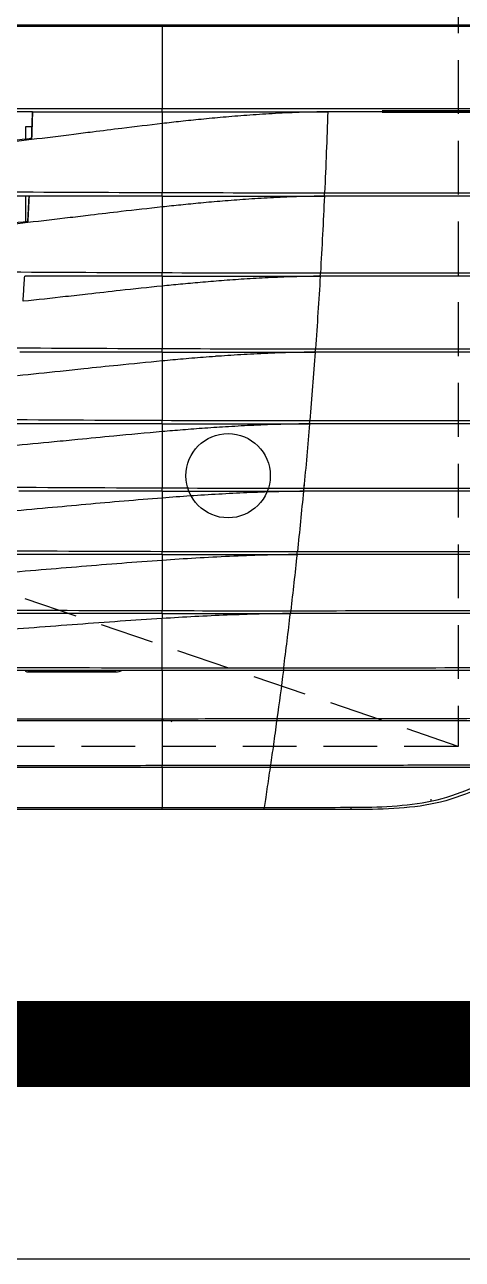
# Model space of a CAD drawing. Header units: inches. Extents: x 220271 to 272471, y 38563 to 64452.
# Drawn here: x 259396.2 to 259497.8, y 48705.1 to 48991.9 of the extents above; entities that cross this region are included whole.
import ezdxf

# ---------------------------------------------------------------- set-up
doc = ezdxf.new("R2010")
doc.units = ezdxf.units.IN
doc.header["$LTSCALE"] = 50
doc.header["$MEASUREMENT"] = 0
doc.linetypes.add('HID', pattern=[2.5, 1.5, -1])
doc.linetypes.add('HIDDEN', pattern=[0.375, 0.25, -0.125])
doc.layers.add('3.기호.계단선', color=30, linetype='Continuous')
doc.layers.add('CEIL-LIGHT', color=7, linetype='Continuous')

# ---------------------------------------------------------------- blocks, each defined once
blk = doc.blocks.new('acrjtlf')
at = {"color": 1, "linetype": 'HIDDEN'}
blk.add_line((1571303.38, 1745562.22), (1570010.6, 1746002.87), dxfattribs=at)
at = {"color": 8}
for p, q in [((1571202.97, 1745703.15), (1571202.97, 1745706.17)), ((1571202.97, 1745706.17), (1571204.41, 1745706.17)), ((1571202.97, 1745684.15), (1571202.97, 1745690.02)), ((1571252.86, 1745579.86), (1571252.86, 1745579.86)), ((1571259.7, 1745568.11), (1571259.7, 1745568.11)), ((1571297.14, 1745549.61), (1571297.14, 1745549.93))]:
    blk.add_line(p, q, dxfattribs=at)
at = {"color": 1, "linetype": 'HIDDEN'}
blk.add_lwpolyline([(1571303.38, 1746002.87), (1571303.38, 1745562.22), (1570010.6, 1745562.22), (1570010.6, 1746002.87)], close=True, dxfattribs=at)
at = {"color": 8, "ltscale": 5}
blk.add_circle((1571249.96, 1745625.08), 9.79, dxfattribs=at)
at = {"color": 8}
for centre, major_axis, ratio, start_param, end_param in [((1571203.55, 1745579.52), (0, 0.294), 0.022602, 4.431318, 6.283185), ((1571223.77, 1745579.52), (0, 0.294), 0.032103, 4.44044, 6.283185), ((1571234.83, 1745568.16), (0, -0.588), 0.028131, 4.389048, 4.795946), ((1571234.85, 1745568.16), (0.004, -0.588), 0.025903, 4.388882, 4.795863), ((1571236.85, 1745567.98), (-0.183, 0.23), 0.183787, 0, 1.840109)]:
    blk.add_ellipse(centre, major_axis=major_axis, ratio=ratio, start_param=start_param, end_param=end_param, dxfattribs=at)
for points, knots in [([(1571341.42, 1745729.74), (1571336.63, 1745729.74), (1571331.78, 1745729.74), (1571322.1, 1745729.74), (1571317.25, 1745729.74), (1571302.69, 1745729.74), (1571292.97, 1745729.74), (1571263.75, 1745729.74), (1571244.21, 1745729.74), (1571205.1, 1745729.74), (1571185.54, 1745729.74), (1571146.41, 1745729.74), (1571126.84, 1745729.74), (1571029.03, 1745729.74), (1570950.77, 1745729.74), (1570784.8, 1745729.74)], [0, 0, 0, 0, 0.03125, 0.03125, 0.0625, 0.0625, 0.125, 0.125, 0.25, 0.25, 0.375, 0.375, 0.5, 0.5, 1, 1, 1, 1]), ([(1571234.64, 1745729.39), (1571221.55, 1745729.39), (1571208.46, 1745729.39), (1571182.27, 1745729.39), (1571169.17, 1745729.39), (1571156.07, 1745729.39)], [0, 0, 0, 0, 0.5, 0.5, 1, 1, 1, 1]), ([(1571156.08, 1745729.58), (1571169.18, 1745729.58), (1571182.27, 1745729.58), (1571208.46, 1745729.58), (1571221.55, 1745729.58), (1571234.64, 1745729.58)], [0, 0, 0, 0, 0.5, 0.5, 1, 1, 1, 1]), ([(1571339.72, 1745729.39), (1571331.3, 1745729.39), (1571322.82, 1745729.39), (1571305.51, 1745729.39), (1571296.68, 1745729.39), (1571270.14, 1745729.39), (1571252.4, 1745729.39), (1571234.64, 1745729.39)], [0, 0, 0, 0, 0.243248, 0.243248, 0.495499, 0.495499, 1, 1, 1, 1]), ([(1571339.71, 1745729.7), (1571334.93, 1745729.7), (1571330.12, 1745729.7), (1571320.49, 1745729.7), (1571315.67, 1745729.7), (1571301.19, 1745729.7), (1571291.51, 1745729.7), (1571280.44, 1745729.7), (1571279.06, 1745729.7), (1571277.68, 1745729.7)], [0, 0, 0, 0, 0.233427, 0.233427, 0.466853, 0.466853, 0.933707, 0.933707, 1, 1, 1, 1]), ([(1571155.57, 1745710.39), (1571168.75, 1745710.39), (1571181.93, 1745710.39), (1571208.29, 1745710.39), (1571221.47, 1745710.39), (1571234.64, 1745710.39)], [0, 0, 0, 0, 0.5, 0.5, 1, 1, 1, 1]), ([(1571234.64, 1745709.61), (1571234.64, 1745709.62), (1571234.64, 1745709.66), (1571234.64, 1745709.88), (1571234.64, 1745710.13), (1571234.64, 1745710.31), (1571234.64, 1745710.39)], [0, 0, 0, 0, 0.300546, 0.567506, 0.800705, 1, 1, 1, 1]), ([(1571234.64, 1745710.39), (1571252.42, 1745710.39), (1571270.2, 1745710.38), (1571296.78, 1745710.38), (1571305.63, 1745710.38), (1571323.28, 1745710.38), (1571332.1, 1745710.38), (1571340.84, 1745710.38)], [0, 0, 0, 0, 0.5, 0.5, 0.75, 0.75, 1, 1, 1, 1]), ([(1571273.1, 1745709.61), (1571270.88, 1745709.57), (1571266.58, 1745709.5), (1571260.3, 1745709.19), (1571254.42, 1745708.81), (1571248.92, 1745708.35), (1571243.81, 1745707.87), (1571239.09, 1745707.38), (1571236.08, 1745707.04), (1571234.64, 1745706.87)], [0, 0, 0, 0, 0.17272, 0.33551, 0.488347, 0.631221, 0.764126, 0.88705, 1, 1, 1, 1]), ([(1571340.69, 1745709.61), (1571335.1, 1745709.61), (1571329.48, 1745709.61), (1571318.24, 1745709.61), (1571312.62, 1745709.61), (1571295.71, 1745709.61), (1571284.42, 1745709.61), (1571273.1, 1745709.61)], [0, 0, 0, 0, 0.25, 0.25, 0.5, 0.5, 1, 1, 1, 1]), ([(1571285.75, 1745709.91), (1571294.52, 1745709.91), (1571303.28, 1745709.91), (1571320.75, 1745709.91), (1571329.47, 1745709.91), (1571338.14, 1745709.91)], [0, 0, 0, 0, 0.5, 0.5, 1, 1, 1, 1]), ([(1571338.23, 1745709.42), (1571329.54, 1745709.42), (1571320.81, 1745709.42), (1571303.31, 1745709.42), (1571294.53, 1745709.42), (1571285.75, 1745709.42)], [0, 0, 0, 0, 0.5, 0.5, 1, 1, 1, 1]), ([(1571234.64, 1745706.87), (1571231.52, 1745706.5), (1571226.13, 1745705.87), (1571219.31, 1745705), (1571212.31, 1745704.12), (1571207.59, 1745703.54), (1571204.3, 1745703.14)], [0, 0, 0, 0, 0.307575, 0.532584, 0.675031, 1, 1, 1, 1]), ([(1571234.64, 1745706.87), (1571234.64, 1745705.6), (1571234.64, 1745703.02), (1571234.64, 1745699.06), (1571234.64, 1745695), (1571234.64, 1745692.25), (1571234.64, 1745690.86)], [0, 0, 0, 0, 0.241954, 0.489631, 0.742508, 1, 1, 1, 1]), ([(1571204.3, 1745703.14), (1571201.21, 1745702.78), (1571194.7, 1745702.02), (1571183.81, 1745700.92), (1571172.73, 1745700.07), (1571162.85, 1745699.63), (1571157.36, 1745699.57), (1571155.16, 1745699.55)], [0, 0, 0, 0, 0.189956, 0.399239, 0.666018, 0.866282, 1, 1, 1, 1]), ([(1571155.17, 1745699.8), (1571157.35, 1745699.82), (1571162.83, 1745699.87), (1571172.71, 1745700.32), (1571183.94, 1745701.21), (1571194.83, 1745702.35), (1571201.34, 1745703.12), (1571204.31, 1745703.48)], [0, 0, 0, 0, 0.13271, 0.332981, 0.600797, 0.817687, 1, 1, 1, 1]), ([(1571204.31, 1745703.39), (1571204.31, 1745703.43), (1571204.31, 1745703.45), (1571204.31, 1745703.47), (1571204.31, 1745703.48), (1571204.31, 1745703.48)], [0, 0, 0, 0, 0.64921, 0.64921, 1, 1, 1, 1]), ([(1571154.77, 1745691.16), (1571168.08, 1745691.16), (1571181.4, 1745691.1), (1571208.02, 1745690.97), (1571221.34, 1745690.9), (1571234.64, 1745690.86)], [0, 0, 0, 0, 0.5, 0.5, 1, 1, 1, 1]), ([(1571234.64, 1745690.02), (1571234.64, 1745690.04), (1571234.64, 1745690.08), (1571234.64, 1745690.32), (1571234.64, 1745690.59), (1571234.64, 1745690.78), (1571234.64, 1745690.86)], [0, 0, 0, 0, 0.299602, 0.566259, 0.799779, 1, 1, 1, 1]), ([(1571234.64, 1745690.02), (1571235.78, 1745690.02), (1571248.36, 1745690.02), (1571260.93, 1745690.02), (1571272.34, 1745690.02)], [0, 0, 0, 0, 0.090794, 1, 1, 1, 1]), ([(1571272.34, 1745690.02), (1571270.19, 1745689.99), (1571266, 1745689.92), (1571259.89, 1745689.64), (1571254.15, 1745689.29), (1571248.76, 1745688.87), (1571243.73, 1745688.43), (1571239.06, 1745687.97), (1571236.07, 1745687.66), (1571234.64, 1745687.5)], [0, 0, 0, 0, 0.171143, 0.332878, 0.485187, 0.628059, 0.76149, 0.885469, 1, 1, 1, 1]), ([(1571272.34, 1745690.02), (1571272.34, 1745690.04), (1571272.34, 1745690.06), (1571272.35, 1745690.24), (1571272.37, 1745690.49), (1571272.38, 1745690.7), (1571272.38, 1745690.8)], [0, 0, 0, 0, 0.262073, 0.50023, 0.747646, 1, 1, 1, 1]), ([(1571339.97, 1745690.02), (1571328.81, 1745690.02), (1571317.54, 1745690.02), (1571294.98, 1745690.02), (1571283.67, 1745690.02), (1571272.34, 1745690.02)], [0, 0, 0, 0, 0.5, 0.5, 1, 1, 1, 1]), ([(1571272.38, 1745690.8), (1571283.72, 1745690.8), (1571295.05, 1745690.8), (1571317.65, 1745690.8), (1571328.94, 1745690.79), (1571340.12, 1745690.8)], [0, 0, 0, 0, 0.5, 0.5, 1, 1, 1, 1]), ([(1571234.64, 1745687.5), (1571231.47, 1745687.15), (1571225.92, 1745686.53), (1571218.82, 1745685.68), (1571211.58, 1745684.81), (1571206.72, 1745684.25), (1571203.42, 1745683.87)], [0, 0, 0, 0, 0.304279, 0.532125, 0.683541, 1, 1, 1, 1]), ([(1571234.64, 1745687.5), (1571234.64, 1745686.29), (1571234.64, 1745683.84), (1571234.64, 1745680.08), (1571234.64, 1745676.21), (1571234.64, 1745673.58), (1571234.64, 1745672.25)], [0, 0, 0, 0, 0.240964, 0.488232, 0.741399, 1, 1, 1, 1]), ([(1571203.42, 1745683.87), (1571200.33, 1745683.53), (1571193.81, 1745682.81), (1571182.98, 1745681.77), (1571171.94, 1745680.97), (1571162.05, 1745680.54), (1571156.48, 1745680.49), (1571154.2, 1745680.47)], [0, 0, 0, 0, 0.189159, 0.399253, 0.661583, 0.861842, 1, 1, 1, 1]), ([(1571154.21, 1745680.71), (1571156.42, 1745680.73), (1571161.93, 1745680.77), (1571171.82, 1745681.21), (1571183.05, 1745682.05), (1571193.95, 1745683.13), (1571200.47, 1745683.87), (1571203.44, 1745684.2)], [0, 0, 0, 0, 0.13403, 0.334286, 0.600753, 0.818086, 1, 1, 1, 1]), ([(1571203.43, 1745683.95), (1571203.42, 1745683.93), (1571203.42, 1745683.92), (1571203.42, 1745683.89), (1571203.42, 1745683.88), (1571203.42, 1745683.87)], [0, 0, 0, 0, 0.669286, 0.669286, 1, 1, 1, 1]), ([(1571153.72, 1745672.58), (1571167.21, 1745672.58), (1571180.7, 1745672.51), (1571207.67, 1745672.37), (1571221.16, 1745672.3), (1571234.64, 1745672.25)], [0, 0, 0, 0, 0.5, 0.5, 1, 1, 1, 1]), ([(1571234.64, 1745671.42), (1571234.64, 1745671.44), (1571234.64, 1745671.47), (1571234.64, 1745671.71), (1571234.64, 1745671.98), (1571234.64, 1745672.17), (1571234.64, 1745672.25)], [0, 0, 0, 0, 0.29963, 0.566296, 0.799804, 1, 1, 1, 1]), ([(1571234.64, 1745671.42), (1571235.45, 1745671.42), (1571244.68, 1745671.42), (1571253.9, 1745671.42), (1571262.31, 1745671.42)], [0, 0, 0, 0, 0.087433, 1, 1, 1, 1]), ([(1571271.36, 1745671.42), (1571269.29, 1745671.38), (1571265.25, 1745671.32), (1571259.35, 1745671.07), (1571253.77, 1745670.76), (1571248.52, 1745670.38), (1571243.6, 1745669.98), (1571239.01, 1745669.56), (1571236.06, 1745669.27), (1571234.64, 1745669.13)], [0, 0, 0, 0, 0.169313, 0.329825, 0.481522, 0.624391, 0.758433, 0.883635, 1, 1, 1, 1]), ([(1571271.36, 1745671.42), (1571271.36, 1745671.44), (1571271.37, 1745671.48), (1571271.39, 1745671.79), (1571271.4, 1745672.06), (1571271.41, 1745672.19)], [0, 0, 0, 0, 0.34127, 0.674379, 1, 1, 1, 1]), ([(1571339.05, 1745671.42), (1571327.87, 1745671.42), (1571316.59, 1745671.42), (1571294.01, 1745671.42), (1571282.69, 1745671.42), (1571271.36, 1745671.42)], [0, 0, 0, 0, 0.5, 0.5, 1, 1, 1, 1]), ([(1571271.41, 1745672.19), (1571282.76, 1745672.19), (1571294.09, 1745672.19), (1571316.7, 1745672.18), (1571327.99, 1745672.18), (1571339.19, 1745672.18)], [0, 0, 0, 0, 0.5, 0.5, 1, 1, 1, 1]), ([(1571234.64, 1745669.12), (1571231.38, 1745668.78), (1571225.62, 1745668.18), (1571218.16, 1745667.34), (1571210.65, 1745666.49), (1571205.62, 1745665.94), (1571202.33, 1745665.59)], [0, 0, 0, 0, 0.302296, 0.533525, 0.693692, 1, 1, 1, 1]), ([(1571234.64, 1745669.13), (1571234.64, 1745667.98), (1571234.64, 1745665.65), (1571234.64, 1745662.07), (1571234.64, 1745658.39), (1571234.64, 1745655.89), (1571234.64, 1745654.62)], [0, 0, 0, 0, 0.240494, 0.487542, 0.740817, 1, 1, 1, 1]), ([(1571152.47, 1745654.98), (1571166.17, 1745654.98), (1571179.86, 1745654.91), (1571207.26, 1745654.75), (1571220.96, 1745654.67), (1571234.64, 1745654.62)], [0, 0, 0, 0, 0.5, 0.5, 1, 1, 1, 1]), ([(1571234.64, 1745653.79), (1571234.64, 1745653.81), (1571234.64, 1745653.84), (1571234.64, 1745654.08), (1571234.64, 1745654.35), (1571234.64, 1745654.54), (1571234.64, 1745654.62)], [0, 0, 0, 0, 0.299748, 0.56645, 0.799918, 1, 1, 1, 1]), ([(1571270.2, 1745653.79), (1571270.2, 1745653.81), (1571270.2, 1745653.85), (1571270.23, 1745654.16), (1571270.25, 1745654.42), (1571270.26, 1745654.55)], [0, 0, 0, 0, 0.33666, 0.669714, 1, 1, 1, 1]), ([(1571270.26, 1745654.55), (1571281.61, 1745654.55), (1571292.95, 1745654.55), (1571315.57, 1745654.55), (1571326.87, 1745654.55), (1571338.09, 1745654.55)], [0, 0, 0, 0, 0.5, 0.5, 1, 1, 1, 1]), ([(1571234.64, 1745651.74), (1571231.2, 1745651.4), (1571225.13, 1745650.81), (1571217.24, 1745649.98), (1571209.48, 1745649.15), (1571204.36, 1745648.63), (1571201.05, 1745648.3)], [0, 0, 0, 0, 0.306857, 0.541766, 0.704737, 1, 1, 1, 1]), ([(1571234.64, 1745653.79), (1571235.05, 1745653.79), (1571246.91, 1745653.79), (1571258.77, 1745653.79), (1571270.2, 1745653.79)], [0, 0, 0, 0, 0.034541, 1, 1, 1, 1]), ([(1571270.2, 1745653.79), (1571267.89, 1745653.75), (1571263.4, 1745653.68), (1571256.86, 1745653.4), (1571250.73, 1745653.05), (1571245, 1745652.63), (1571239.68, 1745652.2), (1571236.27, 1745651.89), (1571234.64, 1745651.74)], [0, 0, 0, 0, 0.195017, 0.378715, 0.551069, 0.712073, 0.86172, 1, 1, 1, 1]), ([(1571234.64, 1745651.74), (1571234.64, 1745650.65), (1571234.64, 1745648.44), (1571234.64, 1745645.05), (1571234.64, 1745641.54), (1571234.64, 1745639.16), (1571234.64, 1745637.95)], [0, 0, 0, 0, 0.239553, 0.486232, 0.739794, 1, 1, 1, 1]), ([(1571248.29, 1745652.81), (1571248.29, 1745652.81), (1571248.26, 1745652.81), (1571248.17, 1745652.81), (1571248.1, 1745652.81), (1571247.92, 1745652.81), (1571247.81, 1745652.81), (1571247.57, 1745652.81), (1571247.43, 1745652.81), (1571247.2, 1745652.81), (1571247.1, 1745652.81), (1571247.01, 1745652.81)], [0, 0, 0, 0, 0.213358, 0.213358, 0.42668, 0.42668, 0.640562, 0.640562, 0.855661, 0.855661, 1, 1, 1, 1]), ([(1571337.96, 1745653.79), (1571326.75, 1745653.79), (1571315.46, 1745653.79), (1571292.86, 1745653.79), (1571281.54, 1745653.79), (1571270.2, 1745653.79)], [0, 0, 0, 0, 0.5, 0.5, 1, 1, 1, 1]), ([(1571151.06, 1745638.33), (1571164.99, 1745638.33), (1571178.92, 1745638.25), (1571206.79, 1745638.08), (1571220.72, 1745638), (1571234.64, 1745637.95)], [0, 0, 0, 0, 0.5, 0.5, 1, 1, 1, 1]), ([(1571234.64, 1745637.14), (1571234.6, 1745637.14), (1571230.12, 1745637.14), (1571225.63, 1745637.14), (1571221.17, 1745637.14)], [0, 0, 0, 0, 0.007482, 1, 1, 1, 1]), ([(1571234.64, 1745637.14), (1571234.64, 1745637.16), (1571234.64, 1745637.2), (1571234.64, 1745637.42), (1571234.64, 1745637.69), (1571234.64, 1745637.87), (1571234.64, 1745637.95)], [0, 0, 0, 0, 0.300147, 0.566978, 0.80031, 1, 1, 1, 1]), ([(1571268.89, 1745637.14), (1571266.67, 1745637.11), (1571262.37, 1745637.04), (1571256.1, 1745636.8), (1571250.2, 1745636.48), (1571244.67, 1745636.12), (1571239.53, 1745635.73), (1571236.23, 1745635.46), (1571234.64, 1745635.32)], [0, 0, 0, 0, 0.194008, 0.377097, 0.549248, 0.710453, 0.860707, 1, 1, 1, 1]), ([(1571268.89, 1745637.14), (1571268.89, 1745637.16), (1571268.89, 1745637.19), (1571268.92, 1745637.47), (1571268.94, 1745637.75), (1571268.96, 1745637.89)], [0, 0, 0, 0, 0.302913, 0.635892, 1, 1, 1, 1]), ([(1571336.72, 1745637.14), (1571332.01, 1745637.14), (1571327.29, 1745637.14), (1571316.13, 1745637.14), (1571309.7, 1745637.14), (1571297.46, 1745637.14), (1571291.65, 1745637.14), (1571280.19, 1745637.14), (1571274.54, 1745637.14), (1571268.89, 1745637.14)], [0, 0, 0, 0, 0.20974, 0.20974, 0.494552, 0.494552, 0.750903, 0.750903, 1, 1, 1, 1]), ([(1571336.72, 1745637.14), (1571325.64, 1745637.14), (1571303.06, 1745637.14), (1571280.39, 1745637.14), (1571268.89, 1745637.14)], [0, 0, 0, 0, 0.493298, 1, 1, 1, 1]), ([(1571268.96, 1745637.89), (1571274.61, 1745637.89), (1571280.27, 1745637.89), (1571291.73, 1745637.89), (1571297.54, 1745637.89), (1571309.8, 1745637.89), (1571316.24, 1745637.89), (1571327.4, 1745637.89), (1571332.13, 1745637.89), (1571336.85, 1745637.89)], [0, 0, 0, 0, 0.249054, 0.249054, 0.505367, 0.505367, 0.790188, 0.790188, 1, 1, 1, 1]), ([(1571234.64, 1745635.32), (1571230.89, 1745634.99), (1571224.36, 1745634.4), (1571216.01, 1745633.57), (1571208.09, 1745632.79), (1571202.95, 1745632.31), (1571199.64, 1745631.99)], [0, 0, 0, 0, 0.3207, 0.559402, 0.716115, 1, 1, 1, 1]), ([(1571234.64, 1745635.32), (1571234.64, 1745634.29), (1571234.64, 1745632.19), (1571234.64, 1745628.97), (1571234.64, 1745625.64), (1571234.64, 1745623.39), (1571234.64, 1745622.25)], [0, 0, 0, 0, 0.239379, 0.485924, 0.739506, 1, 1, 1, 1]), ([(1571149.52, 1745622.66), (1571163.71, 1745622.66), (1571177.9, 1745622.57), (1571206.28, 1745622.38), (1571220.47, 1745622.3), (1571234.64, 1745622.25)], [0, 0, 0, 0, 0.5, 0.5, 1, 1, 1, 1]), ([(1571234.64, 1745619.9), (1571231.68, 1745619.66), (1571225.78, 1745619.19), (1571216.93, 1745618.39), (1571207.72, 1745617.54), (1571201.45, 1745617), (1571198.13, 1745616.71)], [0, 0, 0, 0, 0.242425, 0.484831, 0.727208, 1, 1, 1, 1]), ([(1571234.64, 1745621.48), (1571234.12, 1745621.48), (1571223.03, 1745621.48), (1571211.94, 1745621.48), (1571201.36, 1745621.48)], [0, 0, 0, 0, 0.046692, 1, 1, 1, 1]), ([(1571234.64, 1745621.48), (1571234.64, 1745621.49), (1571234.64, 1745621.53), (1571234.64, 1745621.74), (1571234.64, 1745621.99), (1571234.64, 1745622.17), (1571234.64, 1745622.25)], [0, 0, 0, 0, 0.300577, 0.567547, 0.800734, 1, 1, 1, 1]), ([(1571267.47, 1745621.48), (1571265.28, 1745621.44), (1571260.91, 1745621.38), (1571254.34, 1745621.13), (1571247.77, 1745620.8), (1571241.2, 1745620.39), (1571236.83, 1745620.06), (1571234.64, 1745619.9)], [0, 0, 0, 0, 0.199981, 0.399984, 0.599994, 0.800004, 1, 1, 1, 1]), ([(1571234.64, 1745619.9), (1571234.64, 1745618.91), (1571234.64, 1745616.92), (1571234.64, 1745613.86), (1571234.64, 1745610.71), (1571234.64, 1745608.59), (1571234.64, 1745607.51)], [0, 0, 0, 0, 0.239058, 0.485395, 0.739057, 1, 1, 1, 1]), ([(1571267.54, 1745622.19), (1571267.53, 1745622.06), (1571267.51, 1745621.81), (1571267.48, 1745621.53), (1571267.47, 1745621.5), (1571267.47, 1745621.48)], [0, 0, 0, 0, 0.336965, 0.669945, 1, 1, 1, 1]), ([(1571335.38, 1745621.48), (1571324.27, 1745621.48), (1571301.66, 1745621.48), (1571278.98, 1745621.48), (1571267.47, 1745621.48)], [0, 0, 0, 0, 0.493391, 1, 1, 1, 1]), ([(1571147.9, 1745607.89), (1571162.36, 1745607.89), (1571176.82, 1745607.79), (1571205.74, 1745607.62), (1571220.19, 1745607.55), (1571234.64, 1745607.51)], [0, 0, 0, 0, 0.5, 0.5, 1, 1, 1, 1]), ([(1571234.64, 1745605.42), (1571231.51, 1745605.19), (1571225.26, 1745604.74), (1571215.88, 1745603.97), (1571206.32, 1745603.16), (1571199.87, 1745602.64), (1571196.55, 1745602.37)], [0, 0, 0, 0, 0.246108, 0.492163, 0.738161, 1, 1, 1, 1]), ([(1571234.64, 1745606.79), (1571233.61, 1745606.79), (1571221.09, 1745606.79), (1571208.56, 1745606.79), (1571197.05, 1745606.79)], [0, 0, 0, 0, 0.082118, 1, 1, 1, 1]), ([(1571234.64, 1745606.79), (1571234.64, 1745606.8), (1571234.64, 1745606.83), (1571234.64, 1745607.04), (1571234.64, 1745607.27), (1571234.64, 1745607.43), (1571234.64, 1745607.51)], [0, 0, 0, 0, 0.30306, 0.57086, 0.803221, 1, 1, 1, 1]), ([(1571265.97, 1745606.79), (1571263.36, 1745606.75), (1571258.14, 1745606.66), (1571250.31, 1745606.35), (1571242.47, 1745605.95), (1571237.25, 1745605.6), (1571234.64, 1745605.42)], [0, 0, 0, 0, 0.249988, 0.499982, 0.750002, 1, 1, 1, 1]), ([(1571234.64, 1745605.42), (1571234.64, 1745604.5), (1571234.64, 1745602.62), (1571234.64, 1745599.75), (1571234.64, 1745596.77), (1571234.64, 1745594.77), (1571234.64, 1745593.75)], [0, 0, 0, 0, 0.236505, 0.481944, 0.736426, 1, 1, 1, 1]), ([(1571265.97, 1745606.79), (1571265.97, 1745606.79), (1571265.96, 1745606.81), (1571266, 1745606.97), (1571266.02, 1745607.23), (1571266.04, 1745607.39), (1571266.05, 1745607.47)], [0, 0, 0, 0, 0.179045, 0.569787, 0.77214, 1, 1, 1, 1]), ([(1571146.22, 1745594.11), (1571160.96, 1745594.11), (1571175.7, 1745594.01), (1571205.18, 1745593.85), (1571219.91, 1745593.78), (1571234.64, 1745593.75)], [0, 0, 0, 0, 0.5, 0.5, 1, 1, 1, 1]), ([(1571234.64, 1745593.08), (1571234.64, 1745593.1), (1571234.64, 1745593.15), (1571234.64, 1745593.44), (1571234.64, 1745593.65), (1571234.64, 1745593.75)], [0, 0, 0, 0, 0.395956, 0.72951, 1, 1, 1, 1]), ([(1571264.51, 1745593.73), (1571264.5, 1745593.63), (1571264.48, 1745593.46), (1571264.45, 1745593.25), (1571264.43, 1745593.11), (1571264.43, 1745593.09), (1571264.43, 1745593.08)], [0, 0, 0, 0, 0.259243, 0.49995, 0.747682, 1, 1, 1, 1]), ([(1571234.64, 1745591.91), (1571231.39, 1745591.7), (1571224.84, 1745591.27), (1571214.93, 1745590.54), (1571204.95, 1745589.77), (1571198.26, 1745589.27), (1571194.93, 1745589.03)], [0, 0, 0, 0, 0.245079, 0.494613, 0.748597, 1, 1, 1, 1]), ([(1571234.64, 1745593.08), (1571233.08, 1745593.08), (1571228.77, 1745593.08), (1571224.47, 1745593.08), (1571221.71, 1745593.08)], [0, 0, 0, 0, 0.360849, 1, 1, 1, 1]), ([(1571264.43, 1745593.08), (1571262, 1745593.04), (1571257.11, 1745592.97), (1571249.72, 1745592.71), (1571242.21, 1745592.36), (1571237.18, 1745592.06), (1571234.64, 1745591.91)], [0, 0, 0, 0, 0.244293, 0.492387, 0.744298, 1, 1, 1, 1]), ([(1571234.64, 1745580.47), (1571234.64, 1745581.5), (1571234.64, 1745583.49), (1571234.64, 1745586.43), (1571234.64, 1745589.22), (1571234.64, 1745591.03), (1571234.64, 1745591.91)], [0, 0, 0, 0, 0.271735, 0.528869, 0.771564, 1, 1, 1, 1]), ([(1571144.45, 1745580.72), (1571159.48, 1745580.72), (1571174.52, 1745580.65), (1571204.58, 1745580.53), (1571219.61, 1745580.49), (1571234.64, 1745580.47)], [0, 0, 0, 0, 0.5, 0.5, 1, 1, 1, 1]), ([(1571203.55, 1745579.44), (1571203.5, 1745579.44), (1571203.45, 1745579.44), (1571203.3, 1745579.47), (1571203.2, 1745579.5), (1571203.03, 1745579.6), (1571202.95, 1745579.67), (1571202.85, 1745579.78), (1571202.83, 1745579.82), (1571202.81, 1745579.85)], [0, 0, 0, 0, 0.170559, 0.170559, 0.505418, 0.505418, 0.853274, 0.853274, 1, 1, 1, 1]), ([(1571223.78, 1745579.44), (1571223.58, 1745579.44), (1571223.39, 1745579.44), (1571222.41, 1745579.44), (1571221.62, 1745579.44), (1571217.71, 1745579.44), (1571214.58, 1745579.44), (1571208.81, 1745579.44), (1571206.18, 1745579.44), (1571203.55, 1745579.44)], [0, 0, 0, 0, 0.029041, 0.029041, 0.145204, 0.145204, 0.60986, 0.60986, 1, 1, 1, 1]), ([(1571225.31, 1745579.82), (1571225.15, 1745579.74), (1571224.98, 1745579.67), (1571224.48, 1745579.5), (1571224.13, 1745579.44), (1571223.78, 1745579.44)], [0, 0, 0, 0, 0.337448, 0.337448, 1, 1, 1, 1]), ([(1571234.64, 1745579.86), (1571234.64, 1745579.88), (1571234.64, 1745579.92), (1571234.64, 1745580.18), (1571234.64, 1745580.38), (1571234.64, 1745580.47)], [0, 0, 0, 0, 0.396581, 0.730118, 1, 1, 1, 1]), ([(1571262.88, 1745580.46), (1571262.87, 1745580.38), (1571262.86, 1745580.3), (1571262.84, 1745580.15), (1571262.83, 1745580.08), (1571262.82, 1745579.97), (1571262.81, 1745579.93), (1571262.81, 1745579.87), (1571262.8, 1745579.86), (1571262.8, 1745579.86)], [0, 0, 0, 0, 0.251918, 0.251918, 0.503947, 0.503947, 0.754391, 0.754391, 1, 1, 1, 1]), ([(1571234.63, 1745568.11), (1571233.94, 1745568.11), (1571233.25, 1745568.11), (1571222.36, 1745568.11), (1571212.17, 1745568.11), (1571192.02, 1745568.11), (1571182.06, 1745568.11), (1571162.28, 1745568.11), (1571152.46, 1745568.11), (1571142.64, 1745568.11)], [0, 0, 0, 0, 0.022631, 0.022631, 0.354983, 0.354983, 0.679805, 0.679805, 1, 1, 1, 1]), ([(1571142.7, 1745568.52), (1571152.5, 1745568.52), (1571162.3, 1745568.53), (1571182.07, 1745568.55), (1571192.03, 1745568.56), (1571212.19, 1745568.6), (1571222.38, 1745568.62), (1571233.26, 1745568.64), (1571233.95, 1745568.64), (1571234.63, 1745568.64)], [0, 0, 0, 0, 0.319811, 0.319811, 0.644923, 0.644923, 0.97758, 0.97758, 1, 1, 1, 1]), ([(1571234.63, 1745568.64), (1571243.53, 1745568.65), (1571252.43, 1745568.66), (1571261.32, 1745568.67), (1571261.32, 1745568.67), (1571261.32, 1745568.67)], [0, 0, 0, 0, 0.999998, 0.999998, 1, 1, 1, 1]), ([(1571234.63, 1745568.11), (1571234.63, 1745567.05), (1571234.63, 1745565.1), (1571234.63, 1745562.51), (1571234.63, 1745560.47), (1571234.63, 1745558.97), (1571234.63, 1745558.15), (1571234.63, 1745557.82)], [0, 0, 0, 0, 0.301042, 0.551788, 0.751881, 0.901269, 1, 1, 1, 1]), ([(1571261.24, 1745568.11), (1571260.99, 1745566.27), (1571260.51, 1745562.8), (1571260.03, 1745559.42), (1571259.8, 1745557.85)], [0, 0, 0, 0, 0.525932, 1, 1, 1, 1]), ([(1571261.32, 1745568.67), (1571261.31, 1745568.59), (1571261.29, 1745568.43), (1571261.27, 1745568.25), (1571261.25, 1745568.13), (1571261.25, 1745568.12), (1571261.24, 1745568.11)], [0, 0, 0, 0, 0.261877, 0.500466, 0.750988, 1, 1, 1, 1]), ([(1571324.15, 1745568.11), (1571321.5, 1745568.11), (1571318.85, 1745568.11), (1571306.58, 1745568.11), (1571296.95, 1745568.11), (1571278.63, 1745568.11), (1571269.94, 1745568.11), (1571261.24, 1745568.11)], [0, 0, 0, 0, 0.12646, 0.12646, 0.585568, 0.585568, 1, 1, 1, 1]), ([(1571323.72, 1745568.11), (1571313.55, 1745568.11), (1571303.37, 1745568.11), (1571282.64, 1745568.11), (1571272.1, 1745568.11), (1571261.45, 1745568.11), (1571261.35, 1745568.11), (1571261.24, 1745568.11)], [0, 0, 0, 0, 0.488967, 0.488967, 0.995055, 0.995055, 1, 1, 1, 1]), ([(1571261.32, 1745568.67), (1571270.01, 1745568.68), (1571278.69, 1745568.69), (1571297, 1745568.71), (1571306.63, 1745568.73), (1571318.9, 1745568.75), (1571321.55, 1745568.75), (1571324.2, 1745568.76)], [0, 0, 0, 0, 0.413984, 0.413984, 0.873443, 0.873443, 1, 1, 1, 1]), ([(1571234.63, 1745557.34), (1571231.3, 1745557.34), (1571227.96, 1745557.34), (1571216.55, 1745557.34), (1571208.48, 1745557.34), (1571184.26, 1745557.34), (1571168.11, 1745557.34), (1571148.3, 1745557.34), (1571144.65, 1745557.34), (1571140.99, 1745557.34)], [0, 0, 0, 0, 0.106844, 0.106844, 0.365542, 0.365542, 0.882945, 0.882945, 1, 1, 1, 1]), ([(1571141.05, 1745557.71), (1571144.69, 1745557.71), (1571148.32, 1745557.71), (1571168.11, 1745557.72), (1571184.26, 1745557.74), (1571208.49, 1745557.78), (1571216.56, 1745557.79), (1571227.97, 1745557.81), (1571231.3, 1745557.81), (1571234.63, 1745557.82)], [0, 0, 0, 0, 0.116518, 0.116518, 0.634308, 0.634308, 0.893201, 0.893201, 1, 1, 1, 1]), ([(1571234.63, 1745557.82), (1571243.02, 1745557.83), (1571251.41, 1745557.84), (1571259.8, 1745557.85), (1571259.8, 1745557.85), (1571259.8, 1745557.85)], [0, 0, 0, 0, 0.999998, 0.999998, 1, 1, 1, 1]), ([(1571234.63, 1745557.34), (1571234.63, 1745556.79), (1571234.63, 1745555.69), (1571234.63, 1745554.09), (1571234.63, 1745552.31), (1571234.63, 1745550.29), (1571234.63, 1745548.83), (1571234.63, 1745548.05)], [0, 0, 0, 0, 0.16608, 0.332476, 0.499267, 0.733907, 1, 1, 1, 1]), ([(1571259.72, 1745557.34), (1571259.6, 1745556.48), (1571259.35, 1745554.77), (1571258.98, 1745552.26), (1571258.64, 1745550.02), (1571258.43, 1745548.64), (1571258.34, 1745548.05)], [0, 0, 0, 0, 0.264848, 0.529697, 0.794545, 1, 1, 1, 1]), ([(1571259.8, 1745557.85), (1571259.78, 1745557.7), (1571259.74, 1745557.42), (1571259.73, 1745557.36), (1571259.72, 1745557.34)], [0, 0, 0, 0, 0.526922, 1, 1, 1, 1]), ([(1571315.12, 1745557.34), (1571311.35, 1745557.34), (1571307.57, 1745557.34), (1571298.43, 1745557.34), (1571293.05, 1745557.34), (1571282.3, 1745557.34), (1571276.92, 1745557.34), (1571267.6, 1745557.34), (1571263.66, 1745557.34), (1571259.72, 1745557.34)], [0, 0, 0, 0, 0.204297, 0.204297, 0.495492, 0.495492, 0.786688, 0.786688, 1, 1, 1, 1]), ([(1571259.8, 1745557.85), (1571259.8, 1745557.85), (1571259.8, 1745557.85), (1571263.72, 1745557.86), (1571267.64, 1745557.86), (1571276.94, 1745557.87), (1571282.32, 1745557.88), (1571293.07, 1745557.89), (1571298.45, 1745557.9), (1571307.6, 1745557.92), (1571311.37, 1745557.93), (1571315.14, 1745557.94)], [0, 0, 0, 0, 0.000001, 0.000001, 0.21248, 0.21248, 0.503983, 0.503983, 0.795486, 0.795486, 1, 1, 1, 1]), ([(1571315.64, 1745557.34), (1571313.12, 1745555.23), (1571310.3, 1745553.48), (1571304.41, 1745550.73), (1571301.34, 1745549.71), (1571291.78, 1745547.62), (1571285.14, 1745547.55), (1571278.58, 1745547.55)], [0, 0, 0, 0, 0.25, 0.25, 0.5, 0.5, 1, 1, 1, 1]), ([(1571278.59, 1745548.07), (1571284.89, 1745548.1), (1571291.25, 1745548.25), (1571300.47, 1745550.23), (1571303.44, 1745551.18), (1571309.13, 1745553.74), (1571311.87, 1745555.38), (1571314.33, 1745557.34)], [0, 0, 0, 0, 0.5, 0.5, 0.75, 0.75, 1, 1, 1, 1]), ([(1571139.48, 1745547.94), (1571147.78, 1745547.94), (1571156.08, 1745547.94), (1571180.06, 1745547.97), (1571195.74, 1745548), (1571219.16, 1745548.03), (1571226.89, 1745548.04), (1571234.63, 1745548.05)], [0, 0, 0, 0, 0.261714, 0.261714, 0.756054, 0.756054, 1, 1, 1, 1]), ([(1571234.63, 1745548.05), (1571242.53, 1745548.05), (1571250.44, 1745548.06), (1571258.34, 1745548.05), (1571258.34, 1745548.05), (1571258.34, 1745548.05)], [0, 0, 0, 0, 0.999998, 0.999998, 1, 1, 1, 1]), ([(1571258.34, 1745548.05), (1571258.34, 1745548.05), (1571258.34, 1745548.05), (1571261.72, 1745548.05), (1571265.1, 1745548.05), (1571271.85, 1745548.05), (1571275.22, 1745548.05), (1571278.59, 1745548.07)], [0, 0, 0, 0, 0.000003, 0.000003, 0.500936, 0.500936, 1, 1, 1, 1]), ([(1571234.63, 1745547.55), (1571226.89, 1745547.55), (1571219.16, 1745547.55), (1571195.74, 1745547.55), (1571180.06, 1745547.55), (1571156.08, 1745547.55), (1571147.78, 1745547.55), (1571139.48, 1745547.55)], [0, 0, 0, 0, 0.243953, 0.243953, 0.738293, 0.738293, 1, 1, 1, 1]), ([(1571278.58, 1745547.55), (1571275.21, 1745547.55), (1571271.85, 1745547.55), (1571265.1, 1745547.55), (1571261.72, 1745547.55), (1571258.34, 1745547.55)], [0, 0, 0, 0, 0.499048, 0.499048, 1, 1, 1, 1])]:
    blk.add_open_spline(points, degree=3, knots=knots, dxfattribs=at)
for points, degree in [([(1571234.64, 1745729.39), (1571234.64, 1745729.49), (1571234.64, 1745729.58), (1571234.64, 1745729.58)], 3), ([(1571234.64, 1745729.39), (1571234.64, 1745723.05), (1571234.64, 1745716.72), (1571234.64, 1745710.39)], 3), ([(1571204.53, 1745709.61), (1571188.22, 1745709.61), (1571171.89, 1745709.61), (1571155.57, 1745709.61)], 3), ([(1571204.3, 1745703.14), (1571204.53, 1745709.61)], 1), ([(1571204.53, 1745709.61), (1571204.46, 1745707.5), (1571204.38, 1745705.4), (1571204.31, 1745703.29)], 3), ([(1571204.53, 1745709.61), (1571214.57, 1745709.61), (1571224.61, 1745709.61), (1571234.64, 1745709.61)], 3), ([(1571234.64, 1745709.61), (1571243.73, 1745709.61), (1571252.82, 1745709.61), (1571261.9, 1745709.61)], 3), ([(1571234.64, 1745709.61), (1571234.64, 1745708.68), (1571234.64, 1745707.77), (1571234.64, 1745706.86)], 3), ([(1571261.9, 1745709.61), (1571265.64, 1745709.61), (1571269.37, 1745709.61), (1571273.1, 1745709.61)], 3), ([(1571273.1, 1745709.61), (1571272.91, 1745703.35), (1571272.66, 1745697.07), (1571272.38, 1745690.8)], 3), ([(1571273.1, 1745709.61), (1571273.1, 1745709.61)], 1), ([(1571204.31, 1745703.39), (1571204.3, 1745703.14)], 1), ([(1571203.74, 1745690.02), (1571187.4, 1745690.02), (1571171.06, 1745690.02), (1571154.72, 1745690.02)], 3), ([(1571203.42, 1745683.87), (1571203.74, 1745690.02)], 1), ([(1571203.73, 1745690.02), (1571203.63, 1745688), (1571203.53, 1745685.97), (1571203.43, 1745683.95)], 3), ([(1571220.68, 1745690.02), (1571215.03, 1745690.02), (1571209.38, 1745690.02), (1571203.74, 1745690.02)], 3), ([(1571234.64, 1745690.02), (1571229.99, 1745690.02), (1571225.33, 1745690.02), (1571220.68, 1745690.02)], 3), ([(1571234.64, 1745690.86), (1571247.23, 1745690.82), (1571259.81, 1745690.8), (1571272.38, 1745690.8)], 3), ([(1571234.64, 1745690.02), (1571234.64, 1745689.17), (1571234.64, 1745688.33), (1571234.64, 1745687.5)], 3), ([(1571272.34, 1745690.02), (1571272.07, 1745684.09), (1571271.76, 1745678.14), (1571271.41, 1745672.19)], 3), ([(1571272.34, 1745690.02), (1571272.34, 1745690.02)], 1), ([(1571203.44, 1745684.17), (1571203.42, 1745683.87)], 1), ([(1571203.44, 1745684.18), (1571203.44, 1745684.19), (1571203.44, 1745684.2), (1571203.44, 1745684.2)], 3), ([(1571202.33, 1745665.59), (1571202.7, 1745671.42)], 1), ([(1571218.74, 1745671.42), (1571213.4, 1745671.42), (1571208.05, 1745671.42), (1571202.7, 1745671.42)], 3), ([(1571234.64, 1745671.42), (1571229.34, 1745671.42), (1571224.04, 1745671.42), (1571218.74, 1745671.42)], 3), ([(1571234.64, 1745672.25), (1571246.91, 1745672.21), (1571259.17, 1745672.19), (1571271.41, 1745672.19)], 3), ([(1571234.64, 1745671.42), (1571234.64, 1745670.64), (1571234.64, 1745669.88), (1571234.64, 1745669.13)], 3), ([(1571262.31, 1745671.42), (1571265.33, 1745671.42), (1571268.34, 1745671.42), (1571271.36, 1745671.42)], 3), ([(1571271.36, 1745671.42), (1571271.03, 1745665.81), (1571270.66, 1745660.18), (1571270.26, 1745654.55)], 3), ([(1571271.36, 1745671.42), (1571271.36, 1745671.42)], 1), ([(1571234.64, 1745654.62), (1571246.52, 1745654.58), (1571258.4, 1745654.56), (1571270.26, 1745654.55)], 3), ([(1571219.08, 1745653.79), (1571213.26, 1745653.79), (1571207.43, 1745653.79), (1571201.6, 1745653.79)], 3), ([(1571234.64, 1745653.79), (1571229.45, 1745653.79), (1571224.27, 1745653.79), (1571219.08, 1745653.79)], 3), ([(1571234.64, 1745653.79), (1571234.64, 1745653.09), (1571234.64, 1745652.4), (1571234.64, 1745651.72)], 3), ([(1571270.2, 1745653.79), (1571269.82, 1745648.51), (1571269.4, 1745643.19), (1571268.96, 1745637.89)], 3), ([(1571270.2, 1745653.79), (1571270.2, 1745653.79)], 1), ([(1571221.17, 1745637.14), (1571214.15, 1745637.14), (1571207.13, 1745637.14), (1571200.11, 1745637.14)], 3), ([(1571234.64, 1745637.95), (1571246.09, 1745637.91), (1571257.53, 1745637.89), (1571268.96, 1745637.89)], 3), ([(1571234.64, 1745637.14), (1571234.64, 1745636.52), (1571234.64, 1745635.91), (1571234.64, 1745635.31)], 3), ([(1571234.64, 1745637.14), (1571242.58, 1745637.14), (1571250.51, 1745637.14), (1571258.44, 1745637.14)], 3), ([(1571258.44, 1745637.14), (1571261.92, 1745637.14), (1571265.41, 1745637.14), (1571268.89, 1745637.14)], 3), ([(1571268.89, 1745637.14), (1571268.47, 1745632.17), (1571268.02, 1745627.16), (1571267.54, 1745622.19)], 3), ([(1571268.89, 1745637.14), (1571268.89, 1745637.14)], 1), ([(1571267.59, 1745622.93), (1571267.55, 1745622.44), (1571267.5, 1745621.96), (1571267.45, 1745621.48)], 3), ([(1571234.64, 1745622.25), (1571245.62, 1745622.21), (1571256.59, 1745622.19), (1571267.54, 1745622.19)], 3), ([(1571234.64, 1745621.48), (1571234.64, 1745620.94), (1571234.64, 1745620.42), (1571234.64, 1745619.9)], 3), ([(1571234.64, 1745621.48), (1571240.64, 1745621.48), (1571246.63, 1745621.48), (1571252.62, 1745621.48)], 3), ([(1571252.62, 1745621.48), (1571253.15, 1745621.48), (1571253.69, 1745621.48), (1571254.22, 1745621.48)], 3), ([(1571254.22, 1745621.48), (1571258.24, 1745621.48), (1571262.27, 1745621.48), (1571266.29, 1745621.48)], 3), ([(1571267.47, 1745621.48), (1571267.02, 1745616.8), (1571266.55, 1745612.11), (1571266.05, 1745607.47)], 3), ([(1571266.29, 1745621.48), (1571266.68, 1745621.48), (1571267.08, 1745621.48), (1571267.47, 1745621.48)], 3), ([(1571267.47, 1745621.48), (1571267.47, 1745621.48)], 1), ([(1571335.38, 1745621.48), (1571312.86, 1745621.48), (1571290.19, 1745621.48), (1571267.47, 1745621.48)], 3), ([(1571267.54, 1745622.19), (1571290.27, 1745622.19), (1571312.96, 1745622.2), (1571335.5, 1745622.21)], 3), ([(1571234.64, 1745607.51), (1571245.12, 1745607.48), (1571255.59, 1745607.47), (1571266.05, 1745607.47)], 3), ([(1571234.64, 1745606.79), (1571234.64, 1745606.32), (1571234.64, 1745605.86), (1571234.64, 1745605.41)], 3), ([(1571234.64, 1745606.79), (1571240.2, 1745606.79), (1571245.76, 1745606.79), (1571251.31, 1745606.79)], 3), ([(1571251.31, 1745606.79), (1571252.39, 1745606.79), (1571253.46, 1745606.79), (1571254.53, 1745606.79)], 3), ([(1571254.53, 1745606.79), (1571258.35, 1745606.79), (1571262.16, 1745606.79), (1571265.97, 1745606.79)], 3), ([(1571265.97, 1745606.79), (1571265.5, 1745602.41), (1571265.01, 1745598.03), (1571264.51, 1745593.73)], 3), ([(1571265.97, 1745606.79), (1571265.97, 1745606.79)], 1), ([(1571333.97, 1745606.79), (1571311.39, 1745606.79), (1571288.7, 1745606.79), (1571265.97, 1745606.79)], 3), ([(1571266.05, 1745607.47), (1571288.79, 1745607.48), (1571311.49, 1745607.49), (1571334.08, 1745607.51)], 3), ([(1571234.64, 1745593.75), (1571244.6, 1745593.73), (1571254.56, 1745593.72), (1571264.51, 1745593.73)], 3), ([(1571264.51, 1745593.73), (1571287.19, 1745593.74), (1571309.83, 1745593.75), (1571332.41, 1745593.78)], 3), ([(1571220.52, 1745593.08), (1571213.56, 1745593.08), (1571206.59, 1745593.08), (1571199.62, 1745593.08)], 3), ([(1571221.71, 1745593.08), (1571221.32, 1745593.08), (1571220.92, 1745593.08), (1571220.52, 1745593.08)], 3), ([(1571234.64, 1745593.08), (1571234.64, 1745592.68), (1571234.64, 1745592.29), (1571234.64, 1745591.9)], 3), ([(1571234.64, 1745593.08), (1571242.53, 1745593.08), (1571250.41, 1745593.08), (1571258.3, 1745593.08)], 3), ([(1571258.3, 1745593.08), (1571259.22, 1745593.08), (1571260.15, 1745593.08), (1571261.08, 1745593.08)], 3), ([(1571261.08, 1745593.08), (1571262.2, 1745593.08), (1571263.31, 1745593.08), (1571264.43, 1745593.08)], 3), ([(1571262.88, 1745580.46), (1571263.41, 1745584.6), (1571263.93, 1745588.83), (1571264.43, 1745593.08)], 3), ([(1571264.43, 1745593.08), (1571264.43, 1745593.08)], 1), ([(1571332.31, 1745593.08), (1571309.75, 1745593.08), (1571287.1, 1745593.08), (1571264.43, 1745593.08)], 3), ([(1571234.64, 1745579.86), (1571204.55, 1745579.86), (1571174.44, 1745579.86), (1571144.33, 1745579.86)], 3), ([(1571203.55, 1745579.81), (1571210.29, 1745579.81), (1571217.03, 1745579.81), (1571223.77, 1745579.81)], 3), ([(1571234.64, 1745579.86), (1571234.64, 1745576.05), (1571234.63, 1745572.25), (1571234.63, 1745568.64)], 3), ([(1571234.64, 1745580.47), (1571244.05, 1745580.46), (1571253.47, 1745580.46), (1571262.88, 1745580.46)], 3), ([(1571262.8, 1745579.86), (1571253.42, 1745579.86), (1571244.03, 1745579.86), (1571234.64, 1745579.86)], 3), ([(1571262.8, 1745579.86), (1571262.32, 1745576.07), (1571261.82, 1745572.32), (1571261.32, 1745568.67)], 3), ([(1571262.8, 1745579.86), (1571262.8, 1745579.86)], 1), ([(1571329.3, 1745579.86), (1571307.17, 1745579.86), (1571285, 1745579.86), (1571262.8, 1745579.86)], 3), ([(1571262.88, 1745580.46), (1571285.07, 1745580.48), (1571307.24, 1745580.5), (1571329.37, 1745580.54)], 3), ([(1571234.63, 1745568.11), (1571234.64, 1745568.11), (1571234.64, 1745568.33), (1571234.63, 1745568.64)], 3), ([(1571261.24, 1745568.11), (1571252.38, 1745568.11), (1571243.51, 1745568.11), (1571234.63, 1745568.11)], 3), ([(1571234.82, 1745568.34), (1571234.82, 1745568.34), (1571234.83, 1745568.34), (1571234.83, 1745568.34)], 3), ([(1571261.24, 1745568.11), (1571261.24, 1745568.11)], 1), ([(1571234.63, 1745557.34), (1571234.63, 1745557.34), (1571234.64, 1745557.54), (1571234.63, 1745557.82)], 3), ([(1571259.72, 1745557.34), (1571251.36, 1745557.34), (1571243, 1745557.34), (1571234.63, 1745557.34)], 3), ([(1571259.72, 1745557.34), (1571259.72, 1745557.34)], 1), ([(1571234.63, 1745547.55), (1571234.63, 1745547.55), (1571234.63, 1745547.74), (1571234.63, 1745548.05)], 3), ([(1571258.34, 1745547.55), (1571258.34, 1745547.55), (1571258.34, 1745547.75), (1571258.34, 1745548.05)], 3), ([(1571278.58, 1745547.55), (1571278.58, 1745547.55), (1571278.59, 1745547.76), (1571278.59, 1745548.07)], 3), ([(1571258.34, 1745547.55), (1571250.43, 1745547.55), (1571242.53, 1745547.55), (1571234.63, 1745547.55)], 3)]:
    blk.add_open_spline(points, degree=degree, dxfattribs=at)

msp = doc.modelspace()

# ---------------------------------------------------------------- linework, layer by layer
at = {"layer": '3.기호.계단선', "color": 10, "linetype": 'HID', "const_width": 20}
msp.add_lwpolyline([(260737.95, 48755.1), (257177.95, 48755.1)], dxfattribs=at)
at = {"layer": 'CEIL-LIGHT'}
msp.add_line((260737.95, 48705.1), (257127.95, 48705.1), dxfattribs=at)

# ---------------------------------------------------------------- block references
at = {"color": 0}
msp.add_blockref('acrjtlf', (-1311806.54, -1696737.98), dxfattribs=at)

doc.saveas('drawing.dxf')
